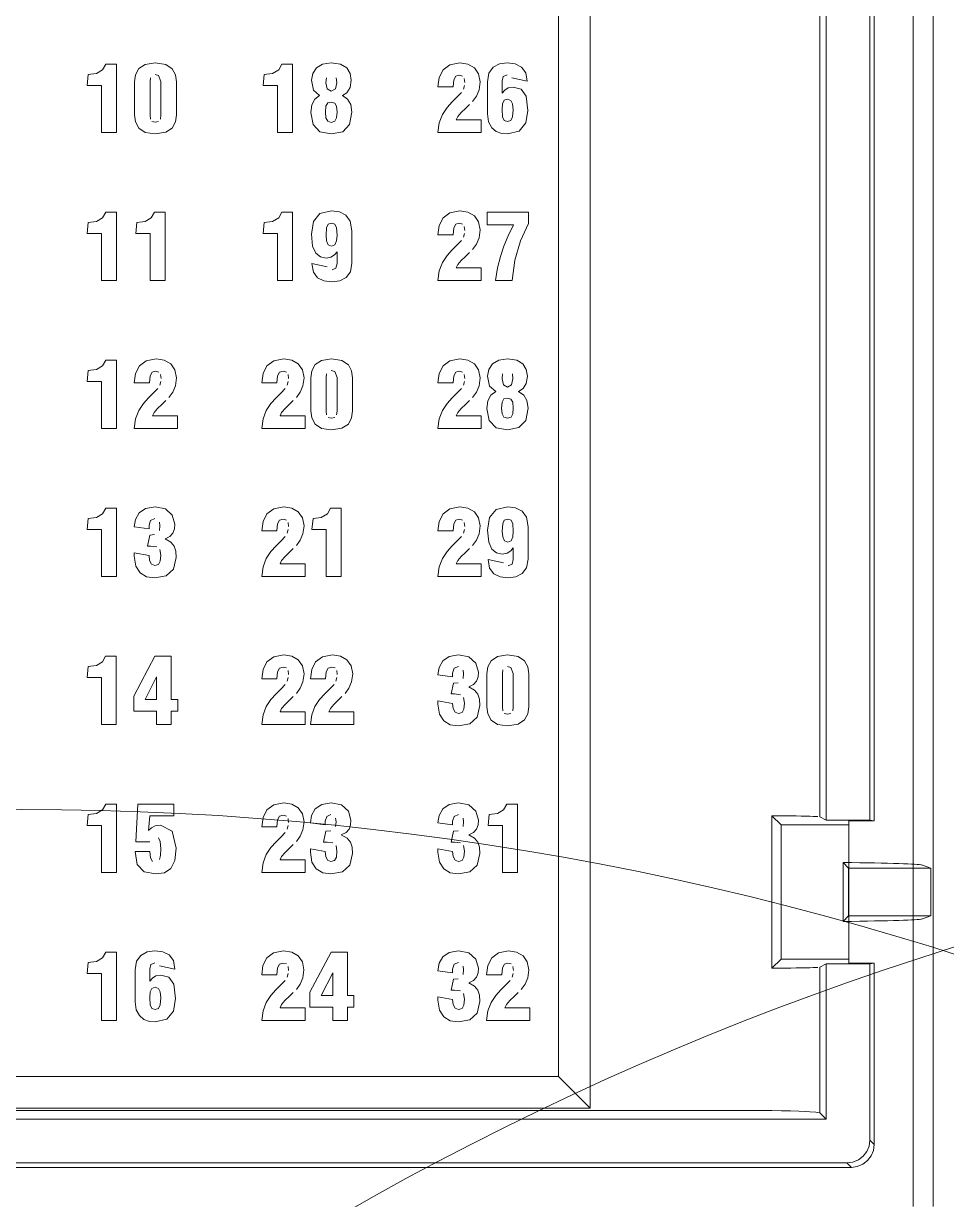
# Model space of a CAD drawing. Header units: millimetres. Extents: x -6000 to 26000, y -6000 to 26000.
# Drawn here: x 128.251 to 131.047, y -4328.751 to -4325.187 of the extents above; entities that cross this region are included whole.
import ezdxf

# ---------------------------------------------------------------- set-up
doc = ezdxf.new("R2010")
doc.units = ezdxf.units.MM
doc.header["$MEASUREMENT"] = 0
doc.layers.add('Чертеж и Рисунок_Ном._пера__7', color=7, linetype='Continuous', lineweight=15)

msp = doc.modelspace()

# ---------------------------------------------------------------- linework, layer by layer
at = {"layer": 'Чертеж и Рисунок_Ном._пера__7', "color": 7, "linetype": 'Continuous', "lineweight": 15}
for p, q in [((130.9465, -4328.7722), (130.9465, -4322.1764)), ((131.0068, -4322.1764), (131.0068, -4328.7722)), ((131.0068, -4322.1764), (131.0068, -4328.7722)), ((131.0068, -4328.7305), (131.0068, -4322.1767)), ((130.663, -4327.5917), (130.663, -4323.0256)), ((130.6822, -4327.6013), (130.6822, -4323.016)), ((130.8149, -4327.6013), (130.8149, -4323.016)), ((130.8282, -4323.0133), (130.8282, -4327.6039)), ((129.8711, -4328.3784), (129.8711, -4324.4836)), ((129.9675, -4324.58), (129.9675, -4328.4748)), ((130.5181, -4327.5883), (130.546, -4327.6162)), ((130.5181, -4328.0504), (130.5181, -4327.5883)), ((130.6822, -4327.6013), (130.663, -4327.5917)), ((130.8149, -4327.6013), (130.6822, -4327.6013)), ((130.7517, -4327.6039), (130.7517, -4327.6162)), ((130.8282, -4327.6039), (130.7517, -4327.6039)), ((130.8282, -4327.6039), (130.8149, -4327.6013)), ((130.546, -4328.0226), (130.546, -4327.6162)), ((130.546, -4327.6162), (130.7517, -4327.6162)), ((130.7517, -4328.0226), (130.7517, -4327.6162)), ((130.7338, -4327.73), (130.7338, -4327.9088)), ((130.7338, -4327.73), (130.7505, -4327.7467)), ((130.7505, -4327.7467), (130.7505, -4327.8921)), ((130.9995, -4327.7467), (130.7505, -4327.7467)), ((130.9995, -4327.7467), (130.9718, -4327.7374)), ((130.9995, -4327.7467), (130.9995, -4327.8921)), ((130.7338, -4327.9088), (130.7505, -4327.8921)), ((130.7505, -4327.8921), (130.9995, -4327.8921)), ((130.9718, -4327.9013), (130.9995, -4327.8921)), ((130.5181, -4328.0504), (130.546, -4328.0226)), ((130.546, -4328.0226), (130.7517, -4328.0226)), ((130.7517, -4328.0348), (130.7517, -4328.0226)), ((130.6822, -4328.0375), (130.663, -4328.0471)), ((130.663, -4328.4887), (130.663, -4328.0471)), ((130.8149, -4328.0375), (130.6822, -4328.0375)), ((130.6822, -4328.5079), (130.6822, -4328.0375)), ((130.8282, -4328.0348), (130.7517, -4328.0348)), ((130.8282, -4328.0348), (130.8149, -4328.0375)), ((130.8149, -4328.5713), (130.8149, -4328.0375)), ((130.8282, -4328.0348), (130.8282, -4328.5847)), ((126.4996, -4328.3784), (129.8711, -4328.3784)), ((129.8711, -4328.3784), (129.9675, -4328.4748)), ((130.4545, -4328.4817), (125.9162, -4328.4817)), ((129.9675, -4328.4748), (126.4032, -4328.4748)), ((130.663, -4328.4887), (130.6822, -4328.5079)), ((125.6885, -4328.5079), (130.6822, -4328.5079)), ((130.8282, -4328.5847), (130.8149, -4328.5713)), ((130.759, -4328.654), (125.6117, -4328.654)), ((125.6251, -4328.6406), (130.7456, -4328.6406)), ((130.759, -4328.654), (130.7456, -4328.6406))]:
    msp.add_line(p, q, dxfattribs=at)
at = {"layer": 'Чертеж и Рисунок_Ном._пера__7', "color": 7, "linetype": 'Continuous', "lineweight": 15, "flags": 128}
for points in [[(128.4866, -4325.5176), (128.532, -4325.5176), (128.532, -4325.3106), (128.4996, -4325.3106), (128.4902, -4325.3275)], [(128.6004, -4325.324), (128.5903, -4325.3426)], [(128.6196, -4325.311), (128.6004, -4325.324)], [(128.65, -4325.3062), (128.6196, -4325.311)], [(128.6817, -4325.3111), (128.65, -4325.3062)], [(128.7013, -4325.3241), (128.6817, -4325.3111)], [(128.7112, -4325.3427), (128.7013, -4325.3241)], [(129.0204, -4325.5176), (129.0657, -4325.5176), (129.0657, -4325.3106), (129.0333, -4325.3106), (129.0239, -4325.3275)], [(129.1569, -4325.3104), (129.1381, -4325.3217), (129.1269, -4325.3383)], [(129.1832, -4325.3062), (129.1569, -4325.3104)], [(129.2113, -4325.3104), (129.1832, -4325.3062)], [(129.23, -4325.3219), (129.2113, -4325.3104)], [(129.2403, -4325.3386), (129.23, -4325.3219)], [(129.5424, -4325.312), (129.5218, -4325.3279)], [(129.5727, -4325.3062), (129.5424, -4325.312)], [(129.5973, -4325.31), (129.5727, -4325.3062)], [(129.6168, -4325.3213), (129.5973, -4325.31)], [(129.6296, -4325.3395), (129.6168, -4325.3213)], [(129.6734, -4325.32), (129.6607, -4325.338)], [(129.7158, -4325.3062), (129.6924, -4325.3096), (129.6734, -4325.32)], [(129.7403, -4325.3092), (129.7158, -4325.3062)], [(129.7597, -4325.319), (129.7403, -4325.3092)], [(129.7724, -4325.3362), (129.7597, -4325.319)], [(128.4715, -4325.3383), (128.4466, -4325.3421), (128.4434, -4325.3748), (128.4866, -4325.3748), (128.4866, -4325.5176)], [(128.4902, -4325.3275), (128.4715, -4325.3383)], [(128.5903, -4325.3426), (128.5873, -4325.3642)], [(128.6352, -4325.4766), (128.6341, -4325.4649), (128.6341, -4325.3633), (128.6352, -4325.3516)], [(128.6494, -4325.3418), (128.66, -4325.3443)], [(128.66, -4325.3443), (128.6671, -4325.3633), (128.6671, -4325.4649), (128.6655, -4325.4766)], [(128.7112, -4325.4852), (128.7139, -4325.4637), (128.7139, -4325.3642), (128.7112, -4325.3427)], [(129.0053, -4325.3383), (128.9803, -4325.3421), (128.9771, -4325.3748), (129.0204, -4325.3748), (129.0204, -4325.5176)], [(129.0239, -4325.3275), (129.0053, -4325.3383)], [(129.1269, -4325.3383), (129.1231, -4325.3586), (129.1293, -4325.3895)], [(129.1709, -4325.3855), (129.1667, -4325.3665), (129.1686, -4325.3522)], [(129.1981, -4325.3522), (129.2, -4325.3665), (129.1958, -4325.3855)], [(129.2399, -4325.381), (129.2436, -4325.3586)], [(129.2436, -4325.3586), (129.2403, -4325.3386)], [(129.5101, -4325.351), (129.5064, -4325.3789), (129.5524, -4325.3789), (129.5543, -4325.3582), (129.5604, -4325.3469)], [(129.5218, -4325.3279), (129.5101, -4325.351)], [(129.5604, -4325.3469), (129.5706, -4325.3436)], [(129.5706, -4325.3436), (129.5809, -4325.3463)], [(129.586, -4325.354), (129.5874, -4325.3656)], [(129.6342, -4325.3639), (129.6296, -4325.3395)], [(129.6607, -4325.338), (129.656, -4325.3639), (129.656, -4325.4613), (129.6596, -4325.4856)], [(129.7007, -4325.398), (129.7007, -4325.3618), (129.7044, -4325.3479)], [(129.7044, -4325.3479), (129.7158, -4325.343)], [(129.7304, -4325.3521), (129.777, -4325.3618), (129.7724, -4325.3362)], [(128.5873, -4325.3642), (128.5873, -4325.4637), (128.5903, -4325.4853), (128.6004, -4325.504)], [(129.1293, -4325.3895), (129.1479, -4325.4057)], [(129.1958, -4325.3855), (129.1832, -4325.3918), (129.1709, -4325.3855)], [(129.2304, -4325.3968), (129.2399, -4325.381)], [(129.5865, -4325.3754), (129.5835, -4325.3865)], [(129.623, -4325.4073), (129.6311, -4325.3882)], [(129.6311, -4325.3882), (129.6342, -4325.3639)], [(129.7195, -4325.3825), (129.7086, -4325.3889), (129.7007, -4325.398)], [(129.734, -4325.3801), (129.7195, -4325.3825)], [(129.7582, -4325.3865), (129.734, -4325.3801)], [(129.7735, -4325.4073), (129.7582, -4325.3865)], [(129.1479, -4325.4057), (129.133, -4325.4169), (129.1239, -4325.4333)], [(129.167, -4325.4379), (129.1724, -4325.4281), (129.1832, -4325.4251)], [(129.1832, -4325.4251), (129.1938, -4325.4282)], [(129.1938, -4325.4282), (129.1993, -4325.4381), (129.2009, -4325.456)], [(129.2168, -4325.4057), (129.2304, -4325.3968)], [(129.2324, -4325.4168), (129.2168, -4325.4057)], [(129.2422, -4325.4331), (129.2324, -4325.4168)], [(129.5494, -4325.4244), (129.5338, -4325.442)], [(129.5647, -4325.4094), (129.5494, -4325.4244)], [(129.5777, -4325.3963), (129.5647, -4325.4094)], [(129.6112, -4325.4234), (129.623, -4325.4073)], [(129.7007, -4325.4481), (129.7019, -4325.4308), (129.7067, -4325.42), (129.7169, -4325.4163), (129.7274, -4325.4201)], [(129.7274, -4325.4201), (129.7326, -4325.431)], [(129.7326, -4325.431), (129.734, -4325.4484)], [(129.7727, -4325.4887), (129.7788, -4325.4507), (129.7735, -4325.4073)], [(129.1239, -4325.4333), (129.1208, -4325.4566), (129.1278, -4325.4936)], [(129.1655, -4325.456), (129.167, -4325.4379)], [(129.167, -4325.4733), (129.1655, -4325.456)], [(129.2009, -4325.456), (129.1994, -4325.4733)], [(129.2386, -4325.4934), (129.2456, -4325.456), (129.2422, -4325.4331)], [(129.52, -4325.463), (129.5102, -4325.4879)], [(129.5338, -4325.442), (129.52, -4325.463)], [(129.5666, -4325.4687), (129.5767, -4325.4567)], [(129.5767, -4325.4567), (129.5894, -4325.4445)], [(129.5894, -4325.4445), (129.6018, -4325.433)], [(129.702, -4325.4698), (129.7007, -4325.4481)], [(129.734, -4325.4484), (129.7327, -4325.4703)], [(128.66, -4325.4839), (128.6494, -4325.4864), (128.6397, -4325.4839)], [(128.7013, -4325.5039), (128.7112, -4325.4852)], [(129.1278, -4325.4936), (129.1487, -4325.5151)], [(129.1724, -4325.4834), (129.167, -4325.4733)], [(129.194, -4325.4834), (129.1832, -4325.4867), (129.1724, -4325.4834)], [(129.1994, -4325.4733), (129.194, -4325.4834)], [(129.2177, -4325.515), (129.2386, -4325.4934)], [(129.5064, -4325.5176), (129.6377, -4325.5176), (129.6377, -4325.4796), (129.5618, -4325.4796), (129.5666, -4325.4687)], [(129.5102, -4325.4879), (129.5064, -4325.5176)], [(129.6596, -4325.4856), (129.6691, -4325.5029)], [(129.7068, -4325.4811), (129.702, -4325.4698)], [(129.7169, -4325.4843), (129.7068, -4325.4811)], [(129.7275, -4325.4813), (129.7169, -4325.4843)], [(129.7327, -4325.4703), (129.7275, -4325.4813)], [(129.7529, -4325.5133), (129.7727, -4325.4887)], [(128.6004, -4325.504), (128.6196, -4325.5171)], [(128.6196, -4325.5171), (128.65, -4325.522)], [(128.65, -4325.522), (128.6817, -4325.517)], [(128.6817, -4325.517), (128.7013, -4325.5039)], [(129.1487, -4325.5151), (129.1832, -4325.522)], [(129.1832, -4325.522), (129.2177, -4325.515)], [(129.6691, -4325.5029), (129.683, -4325.5141), (129.6995, -4325.5202), (129.7169, -4325.522)], [(129.7169, -4325.522), (129.7529, -4325.5133)], [(128.4715, -4325.7869), (128.4466, -4325.7906), (128.4434, -4325.8233), (128.4866, -4325.8233), (128.4866, -4325.9661)], [(128.4902, -4325.7761), (128.4715, -4325.7869)], [(128.4866, -4325.9661), (128.532, -4325.9661), (128.532, -4325.7591), (128.4996, -4325.7591), (128.4902, -4325.7761)], [(128.619, -4325.7869), (128.5941, -4325.7906), (128.5909, -4325.8233), (128.6341, -4325.8233), (128.6341, -4325.9661)], [(128.6377, -4325.7761), (128.619, -4325.7869)], [(128.6341, -4325.9661), (128.6795, -4325.9661), (128.6795, -4325.7591), (128.6471, -4325.7591), (128.6377, -4325.7761)], [(129.0053, -4325.7869), (128.9803, -4325.7906), (128.9771, -4325.8233), (129.0204, -4325.8233), (129.0204, -4325.9661)], [(129.0239, -4325.7761), (129.0053, -4325.7869)], [(129.0204, -4325.9661), (129.0657, -4325.9661), (129.0657, -4325.7591), (129.0333, -4325.7591), (129.0239, -4325.7761)], [(129.1289, -4325.7876), (129.1228, -4325.8254), (129.1264, -4325.8624)], [(129.1841, -4325.7547), (129.1485, -4325.7633), (129.1289, -4325.7876)], [(129.2077, -4325.7577), (129.1841, -4325.7547)], [(129.2407, -4325.7864), (129.2273, -4325.7676), (129.2077, -4325.7577)], [(129.2409, -4325.9397), (129.2456, -4325.914), (129.2456, -4325.8157), (129.2407, -4325.7864)], [(129.5218, -4325.7764), (129.5101, -4325.7996)], [(129.5424, -4325.7606), (129.5218, -4325.7764)], [(129.5727, -4325.7547), (129.5424, -4325.7606)], [(129.5973, -4325.7586), (129.5727, -4325.7547)], [(129.6168, -4325.7699), (129.5973, -4325.7586)], [(129.6296, -4325.788), (129.6168, -4325.7699)], [(129.7562, -4325.846), (129.7802, -4325.7936), (129.7802, -4325.7591), (129.6554, -4325.7591), (129.6554, -4325.7971), (129.7352, -4325.7971), (129.7194, -4325.831)], [(129.1676, -4325.8286), (129.1688, -4325.8067)], [(129.1688, -4325.8067), (129.1737, -4325.7955)], [(129.1737, -4325.7955), (129.1841, -4325.7924)], [(129.1841, -4325.7924), (129.1943, -4325.7957)], [(129.1943, -4325.7957), (129.1994, -4325.8069)], [(129.1994, -4325.8069), (129.2009, -4325.8286)], [(129.5101, -4325.7996), (129.5064, -4325.8275), (129.5524, -4325.8275), (129.5543, -4325.8068), (129.5604, -4325.7955)], [(129.5604, -4325.7955), (129.5706, -4325.7921)], [(129.5706, -4325.7921), (129.5809, -4325.7949)], [(129.586, -4325.8026), (129.5874, -4325.8142)], [(129.6342, -4325.8124), (129.6296, -4325.788)], [(129.6311, -4325.8367), (129.6342, -4325.8124)], [(129.1691, -4325.8463), (129.1676, -4325.8286)], [(129.1841, -4325.8619), (129.1742, -4325.8578), (129.1691, -4325.8463)], [(129.1943, -4325.8578), (129.1841, -4325.8619)], [(129.1994, -4325.8463), (129.1943, -4325.8578)], [(129.2009, -4325.8286), (129.1994, -4325.8463)], [(129.5647, -4325.8579), (129.5494, -4325.8729)], [(129.5777, -4325.8448), (129.5647, -4325.8579)], [(129.5865, -4325.824), (129.5835, -4325.8351)], [(129.6112, -4325.8719), (129.623, -4325.8558)], [(129.623, -4325.8558), (129.6311, -4325.8367)], [(129.7194, -4325.831), (129.7061, -4325.8624)], [(129.7393, -4325.9043), (129.7562, -4325.846)], [(129.1264, -4325.8624), (129.136, -4325.8829)], [(129.136, -4325.8829), (129.1502, -4325.8945)], [(129.1502, -4325.8945), (129.1673, -4325.8981)], [(129.182, -4325.8954), (129.193, -4325.8884)], [(129.193, -4325.8884), (129.2009, -4325.879), (129.2009, -4325.9149), (129.1971, -4325.9288)], [(129.5338, -4325.8906), (129.52, -4325.9115)], [(129.5494, -4325.8729), (129.5338, -4325.8906)], [(129.5767, -4325.9053), (129.5894, -4325.8931)], [(129.5894, -4325.8931), (129.6018, -4325.8816)], [(129.6954, -4325.8937), (129.687, -4325.9274)], [(129.7061, -4325.8624), (129.6954, -4325.8937)], [(129.1243, -4325.9149), (129.1289, -4325.9405), (129.1416, -4325.9577)], [(129.1709, -4325.9246), (129.1243, -4325.9149)], [(129.1673, -4325.8981), (129.182, -4325.8954)], [(129.1971, -4325.9288), (129.1855, -4325.9337)], [(129.5064, -4325.9661), (129.6377, -4325.9661), (129.6377, -4325.9281), (129.5618, -4325.9281), (129.5666, -4325.9173)], [(129.52, -4325.9115), (129.5102, -4325.9365)], [(129.5666, -4325.9173), (129.5767, -4325.9053)], [(129.687, -4325.9274), (129.681, -4325.9661), (129.7308, -4325.9661)], [(129.7308, -4325.9661), (129.7393, -4325.9043)], [(129.1416, -4325.9577), (129.161, -4325.9675)], [(129.209, -4325.9673), (129.228, -4325.9573)], [(129.228, -4325.9573), (129.2409, -4325.9397)], [(129.5102, -4325.9365), (129.5064, -4325.9661)], [(129.161, -4325.9675), (129.1855, -4325.9705), (129.209, -4325.9673)], [(128.4866, -4326.4147), (128.532, -4326.4147), (128.532, -4326.2077), (128.4996, -4326.2077), (128.4902, -4326.2246)], [(128.6224, -4326.2091), (128.6018, -4326.225)], [(128.6527, -4326.2033), (128.6224, -4326.2091)], [(128.6773, -4326.2072), (128.6527, -4326.2033)], [(128.6968, -4326.2185), (128.6773, -4326.2072)], [(129.0086, -4326.2091), (128.988, -4326.225)], [(129.0389, -4326.2033), (129.0086, -4326.2091)], [(129.0636, -4326.2072), (129.0389, -4326.2033)], [(129.083, -4326.2185), (129.0636, -4326.2072)], [(129.1534, -4326.2081), (129.1341, -4326.2211)], [(129.1838, -4326.2033), (129.1534, -4326.2081)], [(129.2155, -4326.2082), (129.1838, -4326.2033)], [(129.2351, -4326.2212), (129.2155, -4326.2082)], [(129.5424, -4326.2091), (129.5218, -4326.225)], [(129.5727, -4326.2033), (129.5424, -4326.2091)], [(129.5973, -4326.2072), (129.5727, -4326.2033)], [(129.6168, -4326.2185), (129.5973, -4326.2072)], [(129.6907, -4326.2075), (129.6719, -4326.2188), (129.6607, -4326.2354)], [(129.7169, -4326.2033), (129.6907, -4326.2075)], [(129.745, -4326.2076), (129.7169, -4326.2033)], [(129.7637, -4326.219), (129.745, -4326.2076)], [(128.4715, -4326.2354), (128.4466, -4326.2392), (128.4434, -4326.2719), (128.4866, -4326.2719), (128.4866, -4326.4147)], [(128.4902, -4326.2246), (128.4715, -4326.2354)], [(128.5901, -4326.2481), (128.5864, -4326.276), (128.6324, -4326.276), (128.6343, -4326.2554), (128.6404, -4326.2441)], [(128.6018, -4326.225), (128.5901, -4326.2481)], [(128.6404, -4326.2441), (128.6506, -4326.2407)], [(128.6506, -4326.2407), (128.6609, -4326.2434)], [(128.7096, -4326.2366), (128.6968, -4326.2185)], [(128.7142, -4326.261), (128.7096, -4326.2366)], [(128.9764, -4326.2481), (128.9727, -4326.276), (129.0186, -4326.276), (129.0206, -4326.2554), (129.0267, -4326.2441)], [(128.988, -4326.225), (128.9764, -4326.2481)], [(129.0267, -4326.2441), (129.0369, -4326.2407)], [(129.0369, -4326.2407), (129.0471, -4326.2434)], [(129.0959, -4326.2366), (129.083, -4326.2185)], [(129.1005, -4326.261), (129.0959, -4326.2366)], [(129.124, -4326.2397), (129.1211, -4326.2613)], [(129.1341, -4326.2211), (129.124, -4326.2397)], [(129.169, -4326.3737), (129.1679, -4326.362), (129.1679, -4326.2604), (129.169, -4326.2487)], [(129.1832, -4326.2389), (129.1938, -4326.2414)], [(129.1938, -4326.2414), (129.2009, -4326.2604), (129.2009, -4326.362), (129.1993, -4326.3737)], [(129.2449, -4326.2398), (129.2351, -4326.2212)], [(129.2449, -4326.3823), (129.2477, -4326.3608), (129.2477, -4326.2613), (129.2449, -4326.2398)], [(129.5101, -4326.2481), (129.5064, -4326.276), (129.5524, -4326.276), (129.5543, -4326.2554), (129.5604, -4326.2441)], [(129.5218, -4326.225), (129.5101, -4326.2481)], [(129.5604, -4326.2441), (129.5706, -4326.2407)], [(129.5706, -4326.2407), (129.5809, -4326.2434)], [(129.6296, -4326.2366), (129.6168, -4326.2185)], [(129.6342, -4326.261), (129.6296, -4326.2366)], [(129.6607, -4326.2354), (129.6569, -4326.2557), (129.663, -4326.2867)], [(129.7046, -4326.2826), (129.7005, -4326.2636), (129.7024, -4326.2493)], [(129.7318, -4326.2493), (129.7337, -4326.2636), (129.7295, -4326.2826)], [(129.7741, -4326.2357), (129.7637, -4326.219)], [(129.7773, -4326.2557), (129.7741, -4326.2357)], [(128.6665, -4326.2725), (128.6635, -4326.2836)], [(128.666, -4326.2511), (128.6674, -4326.2628)], [(128.703, -4326.3044), (128.7111, -4326.2853)], [(128.7111, -4326.2853), (128.7142, -4326.261)], [(129.0528, -4326.2725), (129.0497, -4326.2836)], [(129.0522, -4326.2511), (129.0537, -4326.2628)], [(129.0892, -4326.3044), (129.0974, -4326.2853)], [(129.0974, -4326.2853), (129.1005, -4326.261)], [(129.1211, -4326.2613), (129.1211, -4326.3608), (129.124, -4326.3824), (129.1341, -4326.4011)], [(129.5865, -4326.2725), (129.5835, -4326.2836)], [(129.586, -4326.2511), (129.5874, -4326.2628)], [(129.623, -4326.3044), (129.6311, -4326.2853)], [(129.6311, -4326.2853), (129.6342, -4326.261)], [(129.7295, -4326.2826), (129.7169, -4326.289), (129.7046, -4326.2826)], [(129.7641, -4326.2939), (129.7737, -4326.2781)], [(129.7737, -4326.2781), (129.7773, -4326.2557)], [(128.6294, -4326.3215), (128.6138, -4326.3391)], [(128.6447, -4326.3065), (128.6294, -4326.3215)], [(128.6577, -4326.2934), (128.6447, -4326.3065)], [(128.6912, -4326.3205), (128.703, -4326.3044)], [(129.0157, -4326.3215), (129, -4326.3391)], [(129.031, -4326.3065), (129.0157, -4326.3215)], [(129.0439, -4326.2934), (129.031, -4326.3065)], [(129.0775, -4326.3205), (129.0892, -4326.3044)], [(129.5494, -4326.3215), (129.5338, -4326.3391)], [(129.5647, -4326.3065), (129.5494, -4326.3215)], [(129.5777, -4326.2934), (129.5647, -4326.3065)], [(129.6112, -4326.3205), (129.623, -4326.3044)], [(129.6816, -4326.3028), (129.6667, -4326.314), (129.6576, -4326.3304)], [(129.663, -4326.2867), (129.6816, -4326.3028)], [(129.7505, -4326.3028), (129.7641, -4326.2939)], [(129.7661, -4326.3139), (129.7505, -4326.3028)], [(129.7759, -4326.3302), (129.7661, -4326.3139)], [(128.6138, -4326.3391), (128.6, -4326.3601)], [(128.6466, -4326.3659), (128.6567, -4326.3538)], [(128.6567, -4326.3538), (128.6694, -4326.3416)], [(128.6694, -4326.3416), (128.6818, -4326.3301)], [(129, -4326.3391), (128.9862, -4326.3601)], [(129.0328, -4326.3659), (129.043, -4326.3538)], [(129.043, -4326.3538), (129.0556, -4326.3416)], [(129.0556, -4326.3416), (129.068, -4326.3301)], [(129.5338, -4326.3391), (129.52, -4326.3601)], [(129.5666, -4326.3659), (129.5767, -4326.3538)], [(129.5767, -4326.3538), (129.5894, -4326.3416)], [(129.5894, -4326.3416), (129.6018, -4326.3301)], [(129.6576, -4326.3304), (129.6545, -4326.3537), (129.6615, -4326.3907)], [(129.6993, -4326.3531), (129.7008, -4326.335)], [(129.7008, -4326.3704), (129.6993, -4326.3531)], [(129.7008, -4326.335), (129.7062, -4326.3252), (129.7169, -4326.3222)], [(129.7169, -4326.3222), (129.7275, -4326.3253)], [(129.7275, -4326.3253), (129.733, -4326.3352), (129.7346, -4326.3531)], [(129.7346, -4326.3531), (129.7332, -4326.3704)], [(129.7723, -4326.3905), (129.7794, -4326.3531), (129.7759, -4326.3302)], [(128.5864, -4326.4147), (128.7177, -4326.4147), (128.7177, -4326.3767), (128.6418, -4326.3767), (128.6466, -4326.3659)], [(128.5902, -4326.385), (128.5864, -4326.4147)], [(128.6, -4326.3601), (128.5902, -4326.385)], [(128.9727, -4326.4147), (129.104, -4326.4147), (129.104, -4326.3767), (129.028, -4326.3767), (129.0328, -4326.3659)], [(128.9764, -4326.385), (128.9727, -4326.4147)], [(128.9862, -4326.3601), (128.9764, -4326.385)], [(129.1938, -4326.381), (129.1832, -4326.3835), (129.1735, -4326.381)], [(129.2351, -4326.401), (129.2449, -4326.3823)], [(129.5064, -4326.4147), (129.6377, -4326.4147), (129.6377, -4326.3767), (129.5618, -4326.3767), (129.5666, -4326.3659)], [(129.5102, -4326.385), (129.5064, -4326.4147)], [(129.52, -4326.3601), (129.5102, -4326.385)], [(129.6615, -4326.3907), (129.6824, -4326.4122)], [(129.7062, -4326.3805), (129.7008, -4326.3704)], [(129.7278, -4326.3805), (129.7169, -4326.3838), (129.7062, -4326.3805)], [(129.7332, -4326.3704), (129.7278, -4326.3805)], [(129.7514, -4326.4121), (129.7723, -4326.3905)], [(129.1341, -4326.4011), (129.1534, -4326.4142)], [(129.1534, -4326.4142), (129.1838, -4326.4191)], [(129.1838, -4326.4191), (129.2155, -4326.4141)], [(129.2155, -4326.4141), (129.2351, -4326.401)], [(129.6824, -4326.4122), (129.7169, -4326.4191)], [(129.7169, -4326.4191), (129.7514, -4326.4121)], [(128.4902, -4326.6732), (128.4715, -4326.684)], [(128.4866, -4326.8632), (128.532, -4326.8632), (128.532, -4326.6563), (128.4996, -4326.6563), (128.4902, -4326.6732)], [(128.601, -4326.6704), (128.5897, -4326.69), (128.5861, -4326.7131), (128.6309, -4326.719)], [(128.6205, -4326.6569), (128.601, -4326.6704)], [(128.6491, -4326.6518), (128.6205, -4326.6569)], [(128.6804, -4326.6585), (128.6491, -4326.6518)], [(128.7014, -4326.6769), (128.6804, -4326.6585)], [(128.7089, -4326.7046), (128.7014, -4326.6769)], [(128.988, -4326.6735), (128.9764, -4326.6967)], [(129.0086, -4326.6577), (128.988, -4326.6735)], [(129.0389, -4326.6518), (129.0086, -4326.6577)], [(129.0636, -4326.6557), (129.0389, -4326.6518)], [(129.083, -4326.667), (129.0636, -4326.6557)], [(129.0959, -4326.6851), (129.083, -4326.667)], [(129.1714, -4326.6732), (129.1528, -4326.684)], [(129.1679, -4326.8632), (129.2132, -4326.8632), (129.2132, -4326.6563), (129.1808, -4326.6563), (129.1714, -4326.6732)], [(129.5218, -4326.6735), (129.5101, -4326.6967)], [(129.5424, -4326.6577), (129.5218, -4326.6735)], [(129.5727, -4326.6518), (129.5424, -4326.6577)], [(129.5973, -4326.6557), (129.5727, -4326.6518)], [(129.6168, -4326.667), (129.5973, -4326.6557)], [(129.6296, -4326.6851), (129.6168, -4326.667)], [(129.7178, -4326.6518), (129.6823, -4326.6604), (129.6627, -4326.6847)], [(129.7415, -4326.6548), (129.7178, -4326.6518)], [(129.7744, -4326.6835), (129.761, -4326.6648), (129.7415, -4326.6548)], [(128.4715, -4326.684), (128.4466, -4326.6878), (128.4434, -4326.7204), (128.4866, -4326.7204), (128.4866, -4326.8632)], [(128.6309, -4326.719), (128.6309, -4326.7078), (128.6356, -4326.693)], [(128.6356, -4326.693), (128.6483, -4326.6875)], [(128.6626, -4326.6988), (128.6642, -4326.7095), (128.6625, -4326.7239)], [(128.7078, -4326.719), (128.7089, -4326.7046)], [(128.9764, -4326.6967), (128.9727, -4326.7246), (129.0186, -4326.7246), (129.0206, -4326.7039), (129.0267, -4326.6926)], [(129.0267, -4326.6926), (129.0369, -4326.6892)], [(129.0369, -4326.6892), (129.0471, -4326.692)], [(129.0522, -4326.6997), (129.0537, -4326.7113)], [(129.1005, -4326.7095), (129.0959, -4326.6851)], [(129.0974, -4326.7338), (129.1005, -4326.7095)], [(129.1528, -4326.684), (129.1278, -4326.6878), (129.1246, -4326.7204), (129.1679, -4326.7204), (129.1679, -4326.8632)], [(129.5101, -4326.6967), (129.5064, -4326.7246), (129.5524, -4326.7246), (129.5543, -4326.7039), (129.5604, -4326.6926)], [(129.5604, -4326.6926), (129.5706, -4326.6892)], [(129.5706, -4326.6892), (129.5809, -4326.692)], [(129.586, -4326.6997), (129.5874, -4326.7113)], [(129.6342, -4326.7095), (129.6296, -4326.6851)], [(129.6311, -4326.7338), (129.6342, -4326.7095)], [(129.6627, -4326.6847), (129.6566, -4326.7225), (129.6601, -4326.7596)], [(129.7013, -4326.7257), (129.7025, -4326.7038)], [(129.7025, -4326.7038), (129.7074, -4326.6926)], [(129.7074, -4326.6926), (129.7178, -4326.6895)], [(129.7178, -4326.6895), (129.7281, -4326.6928)], [(129.7281, -4326.6928), (129.7332, -4326.704)], [(129.7332, -4326.704), (129.7346, -4326.7257)], [(129.7746, -4326.8368), (129.7794, -4326.8111), (129.7794, -4326.7128), (129.7744, -4326.6835)], [(128.6476, -4326.7364), (128.6332, -4326.7375), (128.6262, -4326.7708), (128.6365, -4326.7708), (128.6542, -4326.773)], [(128.6795, -4326.7493), (128.6945, -4326.7423)], [(128.6972, -4326.7589), (128.6795, -4326.7493)], [(128.6945, -4326.7423), (128.7035, -4326.7319)], [(128.7035, -4326.7319), (128.7078, -4326.719)], [(129.0439, -4326.7419), (129.031, -4326.755)], [(129.0528, -4326.7211), (129.0497, -4326.7322)], [(129.0892, -4326.7529), (129.0974, -4326.7338)], [(129.5777, -4326.7419), (129.5647, -4326.755)], [(129.5865, -4326.7211), (129.5835, -4326.7322)], [(129.623, -4326.7529), (129.6311, -4326.7338)], [(129.7028, -4326.7434), (129.7013, -4326.7257)], [(129.7178, -4326.759), (129.7079, -4326.7549), (129.7028, -4326.7434)], [(129.7332, -4326.7434), (129.7281, -4326.7549)], [(129.7346, -4326.7257), (129.7332, -4326.7434)], [(128.6637, -4326.7815), (128.6665, -4326.7985)], [(128.7074, -4326.771), (128.6972, -4326.7589)], [(128.7122, -4326.7862), (128.7074, -4326.771)], [(129.0157, -4326.7701), (129, -4326.7877)], [(129.031, -4326.755), (129.0157, -4326.7701)], [(129.0556, -4326.7902), (129.068, -4326.7787)], [(129.0775, -4326.769), (129.0892, -4326.7529)], [(129.5494, -4326.7701), (129.5338, -4326.7877)], [(129.5647, -4326.755), (129.5494, -4326.7701)], [(129.5894, -4326.7902), (129.6018, -4326.7787)], [(129.6112, -4326.769), (129.623, -4326.7529)], [(129.6601, -4326.7596), (129.6698, -4326.78)], [(129.6698, -4326.78), (129.6839, -4326.7916)], [(129.7158, -4326.7925), (129.7267, -4326.7855)], [(129.7281, -4326.7549), (129.7178, -4326.759)], [(129.7267, -4326.7855), (129.7346, -4326.7761), (129.7346, -4326.812), (129.7308, -4326.8259)], [(128.6325, -4326.8143), (128.6309, -4326.7993), (128.5861, -4326.7914), (128.5861, -4326.8017), (128.5908, -4326.8314)], [(128.6381, -4326.8254), (128.6325, -4326.8143)], [(128.6665, -4326.7985), (128.665, -4326.8166), (128.6593, -4326.8266)], [(128.7055, -4326.841), (128.7133, -4326.8052)], [(128.7133, -4326.8052), (128.7122, -4326.7862)], [(128.9727, -4326.8632), (129.104, -4326.8632), (129.104, -4326.8253), (129.028, -4326.8253), (129.0328, -4326.8144)], [(128.9862, -4326.8086), (128.9764, -4326.8336)], [(129, -4326.7877), (128.9862, -4326.8086)], [(129.0328, -4326.8144), (129.043, -4326.8024)], [(129.043, -4326.8024), (129.0556, -4326.7902)], [(129.5064, -4326.8632), (129.6377, -4326.8632), (129.6377, -4326.8253), (129.5618, -4326.8253), (129.5666, -4326.8144)], [(129.52, -4326.8086), (129.5102, -4326.8336)], [(129.5338, -4326.7877), (129.52, -4326.8086)], [(129.5666, -4326.8144), (129.5767, -4326.8024)], [(129.5767, -4326.8024), (129.5894, -4326.7902)], [(129.6581, -4326.812), (129.6626, -4326.8376), (129.6753, -4326.8548)], [(129.7047, -4326.8217), (129.6581, -4326.812)], [(129.6839, -4326.7916), (129.701, -4326.7952)], [(129.701, -4326.7952), (129.7158, -4326.7925)], [(128.5908, -4326.8314), (128.6038, -4326.8519)], [(128.6038, -4326.8519), (128.6235, -4326.8638)], [(128.6486, -4326.8297), (128.6381, -4326.8254)], [(128.6593, -4326.8266), (128.6486, -4326.8297)], [(128.6833, -4326.8613), (128.7055, -4326.841)], [(128.9764, -4326.8336), (128.9727, -4326.8632)], [(129.5102, -4326.8336), (129.5064, -4326.8632)], [(129.6753, -4326.8548), (129.6947, -4326.8646)], [(129.7308, -4326.8259), (129.7193, -4326.8309)], [(129.7427, -4326.8645), (129.7618, -4326.8544)], [(129.7618, -4326.8544), (129.7746, -4326.8368)], [(128.6235, -4326.8638), (128.6486, -4326.8676)], [(128.6486, -4326.8676), (128.6833, -4326.8613)], [(129.6947, -4326.8646), (129.7193, -4326.8676), (129.7427, -4326.8645)], [(128.4865, -4327.3118), (128.5318, -4327.3118), (128.5318, -4327.1048), (128.4994, -4327.1048), (128.49, -4327.1217)], [(129.0086, -4327.1062), (128.988, -4327.1221)], [(129.0389, -4327.1004), (129.0086, -4327.1062)], [(129.0636, -4327.1043), (129.0389, -4327.1004)], [(129.083, -4327.1156), (129.0636, -4327.1043)], [(129.1561, -4327.1062), (129.1355, -4327.1221)], [(129.1864, -4327.1004), (129.1561, -4327.1062)], [(129.2111, -4327.1043), (129.1864, -4327.1004)], [(129.2305, -4327.1156), (129.2111, -4327.1043)], [(129.5405, -4327.1055), (129.521, -4327.119)], [(129.5691, -4327.1004), (129.5405, -4327.1055)], [(129.6004, -4327.1071), (129.5691, -4327.1004)], [(129.6871, -4327.1053), (129.6679, -4327.1183)], [(129.7175, -4327.1004), (129.6871, -4327.1053)], [(129.7492, -4327.1053), (129.7175, -4327.1004)], [(129.7688, -4327.1184), (129.7492, -4327.1053)], [(128.4714, -4327.1325), (128.4464, -4327.1363), (128.4432, -4327.169), (128.4865, -4327.169), (128.4865, -4327.3118)], [(128.49, -4327.1217), (128.4714, -4327.1325)], [(128.9764, -4327.1452), (128.9727, -4327.1731), (129.0186, -4327.1731), (129.0206, -4327.1525), (129.0267, -4327.1412)], [(128.988, -4327.1221), (128.9764, -4327.1452)], [(129.0267, -4327.1412), (129.0369, -4327.1378)], [(129.0369, -4327.1378), (129.0471, -4327.1405)], [(129.0959, -4327.1337), (129.083, -4327.1156)], [(129.1005, -4327.1581), (129.0959, -4327.1337)], [(129.1239, -4327.1452), (129.1202, -4327.1731), (129.1661, -4327.1731), (129.1681, -4327.1525), (129.1742, -4327.1412)], [(129.1355, -4327.1221), (129.1239, -4327.1452)], [(129.1742, -4327.1412), (129.1844, -4327.1378)], [(129.1844, -4327.1378), (129.1946, -4327.1405)], [(129.2434, -4327.1337), (129.2305, -4327.1156)], [(129.248, -4327.1581), (129.2434, -4327.1337)], [(129.521, -4327.119), (129.5097, -4327.1385), (129.5061, -4327.1616), (129.5509, -4327.1675)], [(129.5509, -4327.1675), (129.5509, -4327.1563), (129.5556, -4327.1415)], [(129.5556, -4327.1415), (129.5683, -4327.136)], [(129.6213, -4327.1254), (129.6004, -4327.1071)], [(129.6289, -4327.1531), (129.6213, -4327.1254)], [(129.6577, -4327.1368), (129.6548, -4327.1584)], [(129.6679, -4327.1183), (129.6577, -4327.1368)], [(129.7169, -4327.136), (129.7275, -4327.1385)], [(129.7275, -4327.1385), (129.7346, -4327.1575), (129.7346, -4327.2591), (129.733, -4327.2708)], [(129.7787, -4327.1369), (129.7688, -4327.1184)], [(129.7787, -4327.2795), (129.7814, -4327.2579), (129.7814, -4327.1584), (129.7787, -4327.1369)], [(129.0528, -4327.1696), (129.0497, -4327.1807)], [(129.0522, -4327.1482), (129.0537, -4327.1599)], [(129.0974, -4327.1824), (129.1005, -4327.1581)], [(129.2003, -4327.1696), (129.1972, -4327.1807)], [(129.1997, -4327.1482), (129.2012, -4327.1599)], [(129.2449, -4327.1824), (129.248, -4327.1581)], [(129.5826, -4327.1474), (129.5842, -4327.1581), (129.5825, -4327.1724)], [(129.6235, -4327.1804), (129.6278, -4327.1676)], [(129.6278, -4327.1676), (129.6289, -4327.1531)], [(129.6548, -4327.1584), (129.6548, -4327.2579), (129.6577, -4327.2795), (129.6679, -4327.2982)], [(129.7027, -4327.2708), (129.7016, -4327.2591), (129.7016, -4327.1575), (129.7027, -4327.1458)], [(129.031, -4327.2036), (129.0157, -4327.2186)], [(129.0439, -4327.1905), (129.031, -4327.2036)], [(129.0775, -4327.2176), (129.0892, -4327.2015)], [(129.0892, -4327.2015), (129.0974, -4327.1824)], [(129.1785, -4327.2036), (129.1632, -4327.2186)], [(129.1914, -4327.1905), (129.1785, -4327.2036)], [(129.225, -4327.2176), (129.2367, -4327.2015)], [(129.2367, -4327.2015), (129.2449, -4327.1824)], [(129.5676, -4327.185), (129.5532, -4327.1861), (129.5462, -4327.2193), (129.5565, -4327.2193), (129.5742, -4327.2216)], [(129.5995, -4327.1979), (129.6145, -4327.1908)], [(129.6172, -4327.2075), (129.5995, -4327.1979)], [(129.6145, -4327.1908), (129.6235, -4327.1804)], [(129.6274, -4327.2195), (129.6172, -4327.2075)], [(129, -4327.2362), (128.9862, -4327.2572)], [(129.0157, -4327.2186), (129, -4327.2362)], [(129.043, -4327.2509), (129.0556, -4327.2387)], [(129.0556, -4327.2387), (129.068, -4327.2272)], [(129.1475, -4327.2362), (129.1337, -4327.2572)], [(129.1632, -4327.2186), (129.1475, -4327.2362)], [(129.1905, -4327.2509), (129.2031, -4327.2387)], [(129.2031, -4327.2387), (129.2155, -4327.2272)], [(129.5525, -4327.2628), (129.5509, -4327.2479), (129.5061, -4327.2399), (129.5061, -4327.2503), (129.5108, -4327.28)], [(129.5865, -4327.247), (129.5849, -4327.2652), (129.5793, -4327.2752)], [(129.5837, -4327.23), (129.5865, -4327.247)], [(129.6322, -4327.2348), (129.6274, -4327.2195)], [(129.6333, -4327.2538), (129.6322, -4327.2348)], [(128.9727, -4327.3118), (129.104, -4327.3118), (129.104, -4327.2738), (129.028, -4327.2738), (129.0328, -4327.263)], [(128.9764, -4327.2821), (128.9727, -4327.3118)], [(128.9862, -4327.2572), (128.9764, -4327.2821)], [(129.0328, -4327.263), (129.043, -4327.2509)], [(129.1202, -4327.3118), (129.2515, -4327.3118), (129.2515, -4327.2738), (129.1755, -4327.2738), (129.1803, -4327.263)], [(129.1239, -4327.2821), (129.1202, -4327.3118)], [(129.1337, -4327.2572), (129.1239, -4327.2821)], [(129.1803, -4327.263), (129.1905, -4327.2509)], [(129.5108, -4327.28), (129.5238, -4327.3005)], [(129.5581, -4327.2739), (129.5525, -4327.2628)], [(129.5685, -4327.2782), (129.5581, -4327.2739)], [(129.5793, -4327.2752), (129.5685, -4327.2782)], [(129.6255, -4327.2896), (129.6333, -4327.2538)], [(129.7275, -4327.2781), (129.7169, -4327.2806), (129.7072, -4327.2781)], [(129.7688, -4327.2981), (129.7787, -4327.2795)], [(129.5238, -4327.3005), (129.5435, -4327.3124)], [(129.5435, -4327.3124), (129.5685, -4327.3162)], [(129.5685, -4327.3162), (129.6033, -4327.3098)], [(129.6033, -4327.3098), (129.6255, -4327.2896)], [(129.6679, -4327.2982), (129.6871, -4327.3113)], [(129.6871, -4327.3113), (129.7175, -4327.3162)], [(129.7175, -4327.3162), (129.7492, -4327.3112)], [(129.7492, -4327.3112), (129.7688, -4327.2981)], [(128.4866, -4327.7603), (128.532, -4327.7603), (128.532, -4327.5534), (128.4996, -4327.5534), (128.4902, -4327.5703)], [(128.6335, -4327.5887), (128.7057, -4327.5887), (128.7057, -4327.5534), (128.5973, -4327.5534), (128.5914, -4327.6673), (128.6335, -4327.6673)], [(129.0086, -4327.5548), (128.988, -4327.5706)], [(129.0389, -4327.549), (129.0086, -4327.5548)], [(129.0636, -4327.5528), (129.0389, -4327.549)], [(129.083, -4327.5641), (129.0636, -4327.5528)], [(129.0959, -4327.5822), (129.083, -4327.5641)], [(129.1347, -4327.5676), (129.1235, -4327.5871), (129.1199, -4327.6102), (129.1646, -4327.6161)], [(129.1543, -4327.554), (129.1347, -4327.5676)], [(129.1829, -4327.549), (129.1543, -4327.554)], [(129.2142, -4327.5556), (129.1829, -4327.549)], [(129.2351, -4327.574), (129.2142, -4327.5556)], [(129.521, -4327.5676), (129.5097, -4327.5871), (129.5061, -4327.6102), (129.5509, -4327.6161)], [(129.5405, -4327.554), (129.521, -4327.5676)], [(129.5691, -4327.549), (129.5405, -4327.554)], [(129.6004, -4327.5556), (129.5691, -4327.549)], [(129.6213, -4327.574), (129.6004, -4327.5556)], [(129.7016, -4327.7603), (129.747, -4327.7603), (129.747, -4327.5534), (129.7146, -4327.5534), (129.7052, -4327.5703)], [(128.4715, -4327.5811), (128.4466, -4327.5849), (128.4434, -4327.6175), (128.4866, -4327.6175), (128.4866, -4327.7603)], [(128.4902, -4327.5703), (128.4715, -4327.5811)], [(128.6381, -4327.6253), (128.6297, -4327.6334), (128.6335, -4327.5887)], [(128.9764, -4327.5938), (128.9727, -4327.6217), (129.0186, -4327.6217), (129.0206, -4327.601), (129.0267, -4327.5897)], [(128.988, -4327.5706), (128.9764, -4327.5938)], [(129.0267, -4327.5897), (129.0369, -4327.5863)], [(129.0369, -4327.5863), (129.0471, -4327.5891)], [(129.0522, -4327.5968), (129.0537, -4327.6084)], [(129.1005, -4327.6067), (129.0959, -4327.5822)], [(129.1646, -4327.6161), (129.1646, -4327.6049), (129.1694, -4327.5901)], [(129.1694, -4327.5901), (129.182, -4327.5846)], [(129.1963, -4327.596), (129.1979, -4327.6067), (129.1963, -4327.621)], [(129.2427, -4327.6017), (129.2351, -4327.574)], [(129.2415, -4327.6161), (129.2427, -4327.6017)], [(129.5509, -4327.6161), (129.5509, -4327.6049), (129.5556, -4327.5901)], [(129.5556, -4327.5901), (129.5683, -4327.5846)], [(129.5826, -4327.596), (129.5842, -4327.6067), (129.5825, -4327.621)], [(129.6289, -4327.6017), (129.6213, -4327.574)], [(129.6278, -4327.6161), (129.6289, -4327.6017)], [(129.6865, -4327.5811), (129.6616, -4327.5849), (129.6583, -4327.6175), (129.7016, -4327.6175), (129.7016, -4327.7603)], [(129.7052, -4327.5703), (129.6865, -4327.5811)], [(130.5181, -4327.5883), (130.5477, -4327.5885), (130.5751, -4327.5888), (130.5919, -4327.589), (130.6071, -4327.5893), (130.6209, -4327.5896), (130.6328, -4327.5899), (130.6429, -4327.5902), (130.6572, -4327.5909)], [(128.6659, -4327.617), (128.6495, -4327.6193), (128.6381, -4327.6253)], [(128.7014, -4327.6346), (128.6659, -4327.617)], [(128.7093, -4327.7241), (128.7133, -4327.6867), (128.7014, -4327.6346)], [(129.0439, -4327.6391), (129.031, -4327.6521)], [(129.0528, -4327.6182), (129.0497, -4327.6293)], [(129.0892, -4327.65), (129.0974, -4327.631)], [(129.0974, -4327.631), (129.1005, -4327.6067)], [(129.1814, -4327.6336), (129.167, -4327.6346), (129.1599, -4327.6679), (129.1702, -4327.6679), (129.188, -4327.6702)], [(129.2132, -4327.6464), (129.2282, -4327.6394)], [(129.2282, -4327.6394), (129.2372, -4327.629)], [(129.2372, -4327.629), (129.2415, -4327.6161)], [(129.5676, -4327.6336), (129.5532, -4327.6346), (129.5462, -4327.6679), (129.5565, -4327.6679), (129.5742, -4327.6702)], [(129.5995, -4327.6464), (129.6145, -4327.6394)], [(129.6145, -4327.6394), (129.6235, -4327.629)], [(129.6235, -4327.629), (129.6278, -4327.6161)], [(128.6594, -4327.6552), (128.6649, -4327.6665)], [(128.6649, -4327.6665), (128.6665, -4327.6885), (128.6656, -4327.7089)], [(129.0157, -4327.6672), (129, -4327.6848)], [(129.031, -4327.6521), (129.0157, -4327.6672)], [(129.0556, -4327.6873), (129.068, -4327.6758)], [(129.0775, -4327.6661), (129.0892, -4327.65)], [(129.2309, -4327.656), (129.2132, -4327.6464)], [(129.2412, -4327.6681), (129.2309, -4327.656)], [(129.246, -4327.6833), (129.2412, -4327.6681)], [(129.6172, -4327.656), (129.5995, -4327.6464)], [(129.6274, -4327.6681), (129.6172, -4327.656)], [(129.6322, -4327.6833), (129.6274, -4327.6681)], [(128.6354, -4327.7163), (128.6335, -4327.6968), (128.5891, -4327.6968), (128.5955, -4327.7359)], [(128.6656, -4327.7089), (128.6627, -4327.7214)], [(128.9727, -4327.7603), (129.104, -4327.7603), (129.104, -4327.7224), (129.028, -4327.7224), (129.0328, -4327.7115)], [(128.9862, -4327.7057), (128.9764, -4327.7307)], [(129, -4327.6848), (128.9862, -4327.7057)], [(129.0328, -4327.7115), (129.043, -4327.6995)], [(129.043, -4327.6995), (129.0556, -4327.6873)], [(129.1663, -4327.7114), (129.1646, -4327.6965), (129.1199, -4327.6885), (129.1199, -4327.6988), (129.1246, -4327.7285)], [(129.1719, -4327.7225), (129.1663, -4327.7114)], [(129.2003, -4327.6956), (129.1987, -4327.7137), (129.1931, -4327.7237)], [(129.1975, -4327.6786), (129.2003, -4327.6956)], [(129.2392, -4327.7382), (129.2471, -4327.7023)], [(129.2471, -4327.7023), (129.246, -4327.6833)], [(129.5525, -4327.7114), (129.5509, -4327.6965), (129.5061, -4327.6885), (129.5061, -4327.6988), (129.5108, -4327.7285)], [(129.5581, -4327.7225), (129.5525, -4327.7114)], [(129.5865, -4327.6956), (129.5849, -4327.7137), (129.5793, -4327.7237)], [(129.5837, -4327.6786), (129.5865, -4327.6956)], [(129.6255, -4327.7382), (129.6333, -4327.7023)], [(129.6333, -4327.7023), (129.6322, -4327.6833)], [(128.5955, -4327.7359), (128.6159, -4327.7578)], [(128.641, -4327.7265), (128.6354, -4327.7163)], [(128.6975, -4327.7482), (128.7093, -4327.7241)], [(128.9764, -4327.7307), (128.9727, -4327.7603)], [(129.1246, -4327.7285), (129.1375, -4327.749)], [(129.1823, -4327.7268), (129.1719, -4327.7225)], [(129.1931, -4327.7237), (129.1823, -4327.7268)], [(129.2171, -4327.7584), (129.2392, -4327.7382)], [(129.5108, -4327.7285), (129.5238, -4327.749)], [(129.5685, -4327.7268), (129.5581, -4327.7225)], [(129.5793, -4327.7237), (129.5685, -4327.7268)], [(129.6033, -4327.7584), (129.6255, -4327.7382)], [(128.6159, -4327.7578), (128.6518, -4327.7648)], [(128.6518, -4327.7648), (128.6782, -4327.761)], [(128.6782, -4327.761), (128.6975, -4327.7482)], [(129.1375, -4327.749), (129.1573, -4327.7609)], [(129.1573, -4327.7609), (129.1823, -4327.7648)], [(129.1823, -4327.7648), (129.2171, -4327.7584)], [(129.5238, -4327.749), (129.5435, -4327.7609)], [(129.5435, -4327.7609), (129.5685, -4327.7648)], [(129.5685, -4327.7648), (129.6033, -4327.7584)], [(128.4715, -4328.0296), (128.4466, -4328.0334), (128.4434, -4328.0661), (128.4866, -4328.0661), (128.4866, -4328.2089)], [(128.4902, -4328.0189), (128.4715, -4328.0296)], [(128.4866, -4328.2089), (128.532, -4328.2089), (128.532, -4328.0019), (128.4996, -4328.0019), (128.4902, -4328.0189)], [(128.5932, -4328.0293), (128.5885, -4328.0552), (128.5885, -4328.1527), (128.5921, -4328.177)], [(128.6059, -4328.0114), (128.5932, -4328.0293)], [(128.6483, -4327.9975), (128.6249, -4328.0009), (128.6059, -4328.0114)], [(128.6729, -4328.0006), (128.6483, -4327.9975)], [(128.6629, -4328.0434), (128.7095, -4328.0532), (128.7049, -4328.0275)], [(128.6922, -4328.0103), (128.6729, -4328.0006)], [(128.7049, -4328.0275), (128.6922, -4328.0103)], [(128.9879, -4328.0192), (128.9762, -4328.0424)], [(129.0085, -4328.0034), (128.9879, -4328.0192)], [(129.0388, -4327.9975), (129.0085, -4328.0034)], [(129.0634, -4328.0014), (129.0388, -4327.9975)], [(129.0829, -4328.0127), (129.0634, -4328.0014)], [(129.0957, -4328.0308), (129.0829, -4328.0127)], [(129.1003, -4328.0552), (129.0957, -4328.0308)], [(129.521, -4328.0161), (129.5097, -4328.0356), (129.5061, -4328.0587), (129.5509, -4328.0646)], [(129.5405, -4328.0026), (129.521, -4328.0161)], [(129.5691, -4327.9975), (129.5405, -4328.0026)], [(129.6004, -4328.0042), (129.5691, -4327.9975)], [(129.6213, -4328.0225), (129.6004, -4328.0042)], [(129.6289, -4328.0502), (129.6213, -4328.0225)], [(129.6693, -4328.0192), (129.6576, -4328.0424)], [(129.6899, -4328.0034), (129.6693, -4328.0192)], [(129.7202, -4327.9975), (129.6899, -4328.0034)], [(129.7448, -4328.0014), (129.7202, -4327.9975)], [(129.7643, -4328.0127), (129.7448, -4328.0014)], [(129.7771, -4328.0308), (129.7643, -4328.0127)], [(129.7817, -4328.0552), (129.7771, -4328.0308)], [(128.6332, -4328.0894), (128.6332, -4328.0532), (128.6369, -4328.0392)], [(128.6369, -4328.0392), (128.6483, -4328.0343)], [(128.9762, -4328.0424), (128.9725, -4328.0702), (129.0185, -4328.0702), (129.0204, -4328.0496), (129.0265, -4328.0383)], [(129.0265, -4328.0383), (129.0367, -4328.0349)], [(129.0367, -4328.0349), (129.047, -4328.0376)], [(129.0526, -4328.0667), (129.0496, -4328.0778)], [(129.0521, -4328.0453), (129.0535, -4328.057)], [(129.0972, -4328.0795), (129.1003, -4328.0552)], [(129.5509, -4328.0646), (129.5509, -4328.0534), (129.5556, -4328.0386)], [(129.5556, -4328.0386), (129.5683, -4328.0331)], [(129.5826, -4328.0445), (129.5842, -4328.0552), (129.5825, -4328.0695)], [(129.6235, -4328.0775), (129.6278, -4328.0647)], [(129.6278, -4328.0647), (129.6289, -4328.0502)], [(129.6576, -4328.0424), (129.6539, -4328.0702), (129.6999, -4328.0702), (129.7018, -4328.0496), (129.7079, -4328.0383)], [(129.7079, -4328.0383), (129.7181, -4328.0349)], [(129.7181, -4328.0349), (129.7284, -4328.0376)], [(129.734, -4328.0667), (129.731, -4328.0778)], [(129.7335, -4328.0453), (129.7349, -4328.057)], [(129.7786, -4328.0795), (129.7817, -4328.0552)], [(130.5181, -4328.0504), (130.5477, -4328.0502), (130.5751, -4328.0499), (130.5919, -4328.0497), (130.6071, -4328.0494), (130.6209, -4328.0492), (130.6328, -4328.0489), (130.6429, -4328.0485), (130.6572, -4328.0478)], [(128.652, -4328.0739), (128.6411, -4328.0802), (128.6332, -4328.0894)], [(128.6665, -4328.0714), (128.652, -4328.0739)], [(128.6907, -4328.0779), (128.6665, -4328.0714)], [(128.706, -4328.0986), (128.6907, -4328.0779)], [(128.7052, -4328.1801), (128.7113, -4328.1421), (128.706, -4328.0986)], [(129.0308, -4328.1007), (129.0155, -4328.1157)], [(129.0438, -4328.0876), (129.0308, -4328.1007)], [(129.0773, -4328.1147), (129.0891, -4328.0986)], [(129.0891, -4328.0986), (129.0972, -4328.0795)], [(129.5676, -4328.0821), (129.5532, -4328.0832), (129.5462, -4328.1165), (129.5565, -4328.1165), (129.5742, -4328.1187)], [(129.5995, -4328.095), (129.6145, -4328.0879)], [(129.6172, -4328.1046), (129.5995, -4328.095)], [(129.6145, -4328.0879), (129.6235, -4328.0775)], [(129.7122, -4328.1007), (129.6969, -4328.1157)], [(129.7252, -4328.0876), (129.7122, -4328.1007)], [(129.7587, -4328.1147), (129.7705, -4328.0986)], [(129.7705, -4328.0986), (129.7786, -4328.0795)], [(128.6332, -4328.1394), (128.6344, -4328.1221), (128.6392, -4328.1114), (128.6494, -4328.1076), (128.6599, -4328.1114)], [(128.6345, -4328.1611), (128.6332, -4328.1394)], [(128.6599, -4328.1114), (128.6651, -4328.1223)], [(128.6651, -4328.1223), (128.6665, -4328.1397)], [(128.6665, -4328.1397), (128.6652, -4328.1616)], [(128.9999, -4328.1333), (128.9861, -4328.1543)], [(129.0155, -4328.1157), (128.9999, -4328.1333)], [(129.0428, -4328.1481), (129.0555, -4328.1358)], [(129.0555, -4328.1358), (129.0679, -4328.1244)], [(129.5525, -4328.1599), (129.5509, -4328.145), (129.5061, -4328.1371), (129.5061, -4328.1474), (129.5108, -4328.1771)], [(129.5837, -4328.1272), (129.5865, -4328.1441)], [(129.6274, -4328.1167), (129.6172, -4328.1046)], [(129.6322, -4328.1319), (129.6274, -4328.1167)], [(129.6333, -4328.1509), (129.6322, -4328.1319)], [(129.6813, -4328.1333), (129.6675, -4328.1543)], [(129.6969, -4328.1157), (129.6813, -4328.1333)], [(129.7242, -4328.1481), (129.7369, -4328.1358)], [(129.7369, -4328.1358), (129.7493, -4328.1244)], [(128.6393, -4328.1724), (128.6345, -4328.1611)], [(128.6494, -4328.1756), (128.6393, -4328.1724)], [(128.66, -4328.1726), (128.6494, -4328.1756)], [(128.6652, -4328.1616), (128.66, -4328.1726)], [(128.9725, -4328.2089), (129.1038, -4328.2089), (129.1038, -4328.1709), (129.0279, -4328.1709), (129.0327, -4328.1601)], [(128.9861, -4328.1543), (128.9763, -4328.1793)], [(129.0327, -4328.1601), (129.0428, -4328.1481)], [(129.5581, -4328.171), (129.5525, -4328.1599)], [(129.5685, -4328.1753), (129.5581, -4328.171)], [(129.5793, -4328.1723), (129.5685, -4328.1753)], [(129.5865, -4328.1441), (129.5849, -4328.1623), (129.5793, -4328.1723)], [(129.6255, -4328.1867), (129.6333, -4328.1509)], [(129.6539, -4328.2089), (129.7852, -4328.2089), (129.7852, -4328.1709), (129.7093, -4328.1709), (129.7141, -4328.1601)], [(129.6675, -4328.1543), (129.6577, -4328.1793)], [(129.7141, -4328.1601), (129.7242, -4328.1481)], [(128.5921, -4328.177), (128.6016, -4328.1942)], [(128.6016, -4328.1942), (128.6155, -4328.2055), (128.632, -4328.2115), (128.6494, -4328.2133)], [(128.6494, -4328.2133), (128.6854, -4328.2046)], [(128.6854, -4328.2046), (128.7052, -4328.1801)], [(128.9763, -4328.1793), (128.9725, -4328.2089)], [(129.5108, -4328.1771), (129.5238, -4328.1976)], [(129.5238, -4328.1976), (129.5435, -4328.2095)], [(129.5435, -4328.2095), (129.5685, -4328.2133)], [(129.5685, -4328.2133), (129.6033, -4328.2069)], [(129.6033, -4328.2069), (129.6255, -4328.1867)], [(129.6577, -4328.1793), (129.6539, -4328.2089)], [(130.663, -4328.4887), (130.651, -4328.4865), (130.6327, -4328.4852), (130.6207, -4328.4846), (130.5994, -4328.4837), (130.5747, -4328.483), (130.5472, -4328.4824), (130.5176, -4328.482), (130.4864, -4328.4818), (130.4545, -4328.4817)], [(130.8149, -4328.5713), (130.8125, -4328.5893), (130.8056, -4328.606), (130.7946, -4328.6203), (130.7803, -4328.6313), (130.7635, -4328.6382), (130.7456, -4328.6406)], [(130.759, -4328.654), (130.7769, -4328.6516), (130.7936, -4328.6447), (130.808, -4328.6337), (130.819, -4328.6194), (130.8259, -4328.6027), (130.8282, -4328.5847)]]:
    msp.add_lwpolyline(points, dxfattribs=at)
for points in [[(128.649, -4327.1048), (128.5848, -4327.2261), (128.5848, -4327.2712), (128.6537, -4327.2712), (128.6537, -4327.3118), (128.6985, -4327.3118), (128.6985, -4327.2712), (128.7179, -4327.2712), (128.7179, -4327.2361), (128.6985, -4327.2361), (128.6985, -4327.1048)], [(128.6537, -4327.2361), (128.6193, -4327.2361), (128.6537, -4327.1672)], [(129.1828, -4328.0019), (129.1186, -4328.1232), (129.1186, -4328.1683), (129.1875, -4328.1683), (129.1875, -4328.2089), (129.2322, -4328.2089), (129.2322, -4328.1683), (129.2516, -4328.1683), (129.2516, -4328.1332), (129.2322, -4328.1332), (129.2322, -4328.0019)], [(129.1875, -4328.1332), (129.153, -4328.1332), (129.1875, -4328.0643)]]:
    msp.add_lwpolyline(points, close=True, dxfattribs=at)
at = {"layer": 'Чертеж и Рисунок_Ном._пера__7', "color": 7, "linetype": 'Continuous', "lineweight": 15}
for centre in [(122.6631, -4336.84), (128.2457, -4336.84), (133.8283, -4336.84), (139.4109, -4336.84)]:
    msp.add_circle(centre, 9.2708, dxfattribs=at)
for centre, start_param, end_param in [((130.4161, -4327.7379), 0.05236, 0.963226), ((130.4161, -4327.9008), 5.319959, 6.230825)]:
    msp.add_ellipse(centre, major_axis=(0.5564, 0), ratio=0.017455, start_param=start_param, end_param=end_param, dxfattribs=at)

doc.saveas('drawing.dxf')
